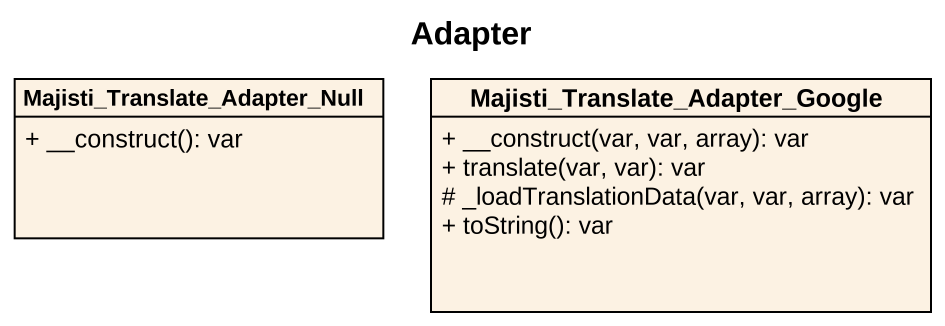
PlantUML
@startuml
title Adapter
hide circle
hide empty members
skinparam classAttributeIconSize 0
class "Majisti_Translate_Adapter_Null" as Majisti_Translate_Adapter {
  + __construct(): var
}
class "Majisti_Translate_Adapter_Google" as Majisti_Translate_Adapter_2 {
  + __construct(var, var, array): var
  + translate(var, var): var
  # _loadTranslationData(var, var, array): var
  + toString(): var
}
@enduml
